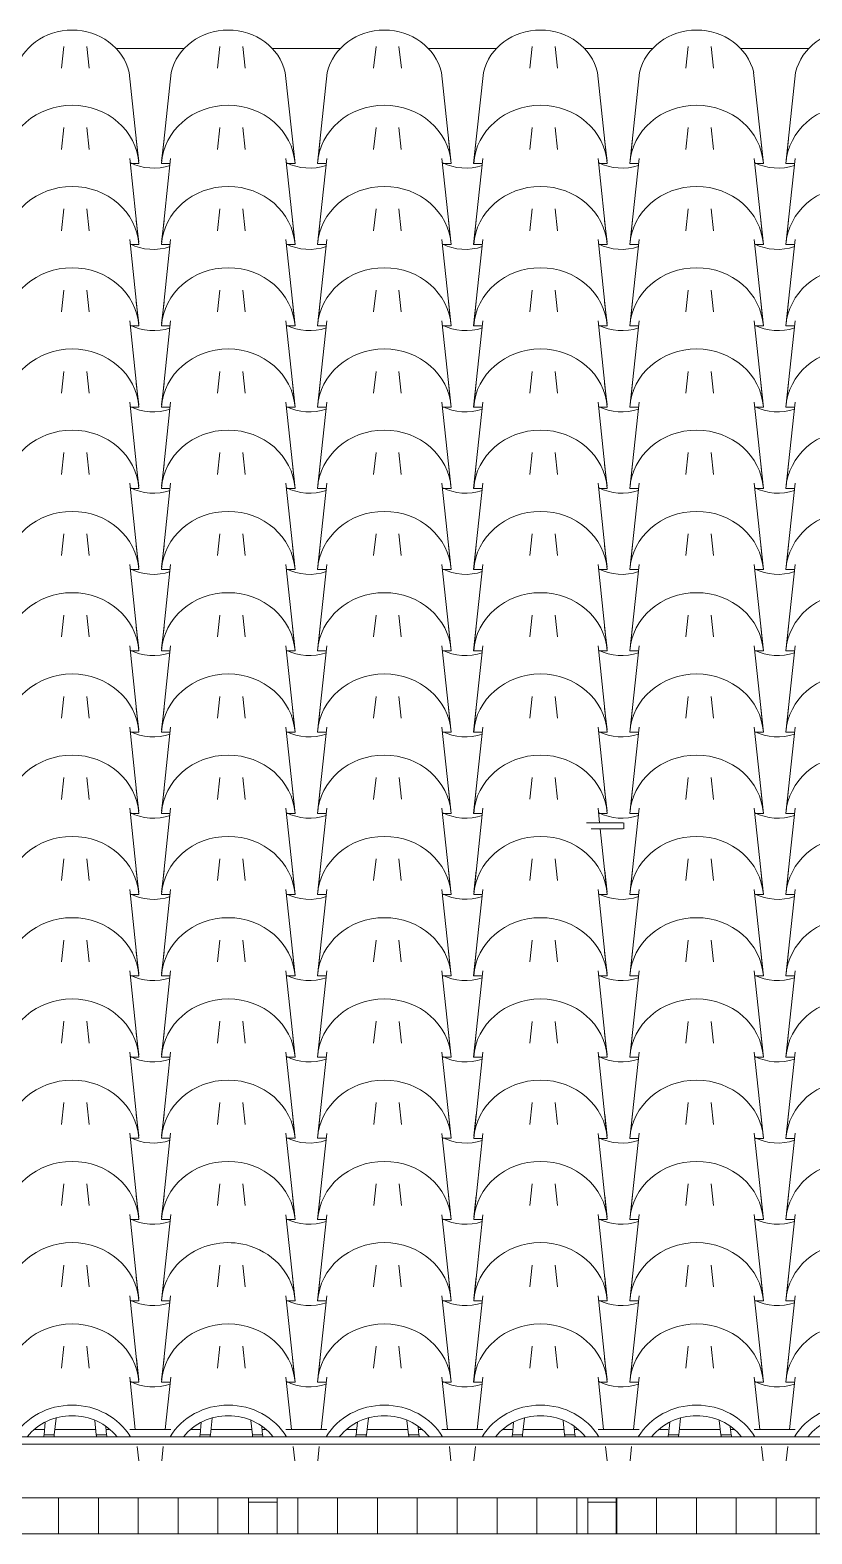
# Model space of a CAD drawing. Header units: millimetres. Extents: x -12976 to 58202, y -2238 to 7407.
# Drawn here: x 44118 to 45491, y 4103 to 6742 of the extents above; entities that cross this region are included whole.
import ezdxf

# ---------------------------------------------------------------- set-up
doc = ezdxf.new("R2010")
doc.units = ezdxf.units.MM
for name, color, linetype, lineweight in [('A-GLAZ-CURT', 52, 'Continuous', 9), ('A-GLAZ-CWMG', 51, 'Continuous', 9), ('A-ROOF', 132, 'Continuous', 9), ('A-ROOF-OTLN', 132, 'Continuous', 9), ('A-ROOF-PATT', 132, 'Continuous', 9), ('E-LITE-EQPM', 33, 'Continuous', 9)]:
    doc.layers.add(name, color=color, linetype=linetype, lineweight=lineweight)

# ---------------------------------------------------------------- blocks, each defined once
blk = doc.blocks.new('Blks_Ilum CB2_Pendente Nassa Basket - Único-3572160-FACHADA LATERAL ESQUERDA')
at = {"layer": 'E-LITE-EQPM'}
for p, q in [((10937.1, 5350.8), (10942.8, 5350.8)), ((10942.8, 5350.8), (11001.3, 5350.8)), ((11001.3, 5340.8), (10945.1, 5340.8)), ((11002.8, 5340.8), (11002.8, 5350.8))]:
    blk.add_line(p, q, dxfattribs=at)
blk = doc.blocks.new('Rectangular Mullion - Ripa-4229792-FACHADA LATERAL ESQUERDA')
at = {"layer": 'A-GLAZ-CWMG'}
for p, q in [((10075.3, 4286.3), (10003.7, 4286.3)), ((10349.4, 4286.3), (10277.8, 4286.3)), ((10623.5, 4286.3), (10551.9, 4286.3)), ((10897.6, 4286.3), (10826, 4286.3)), ((11171.7, 4286.3), (11100.1, 4286.3))]:
    blk.add_line(p, q, dxfattribs=at)
blk = doc.blocks.new('Rectangular Mullion - Caibro-4229766-FACHADA LATERAL ESQUERDA')
at = {"layer": 'A-GLAZ-CWMG'}
for p, q in [((3795, 4166.3), (3795, 4158.8)), ((3795, 4158.8), (3795, 4103.1)), ((3845, 4158.8), (3795, 4158.8)), ((3845, 4158.8), (3845, 4166.3)), ((3845, 4103.1), (3845, 4158.8)), ((3795, 4103.1), (3845, 4103.1))]:
    blk.add_line(p, q, dxfattribs=at)
blk = doc.blocks.new('COLONIAL BASE - COLONIAL BASE-4236683-FACHADA LATERAL ESQUERDA')
at = {"layer": 'A-GLAZ-CURT'}
for p, q in [((3755.4, 4432.3), (3759.5, 4394.2)), ((3985, 4394.2), (3989.2, 4432.3)), ((3892.9, 4286.2), (3902.7, 4378.4)), ((4104.9, 4378.4), (4114.7, 4286.2)), ((3972.5, 4276.7), (3975.7, 4306.2)), ((3769.4, 4302.1), (3772.1, 4276.7)), ((3772.1, 4276.7), (3790.1, 4276.7)), ((3790.1, 4276.7), (3788.8, 4291.2)), ((3954.5, 4276.7), (3956.6, 4299.1)), ((3954.5, 4276.7), (3972.5, 4276.7)), ((3889.6, 4256.2), (3886.9, 4231.1)), ((4120.7, 4231.1), (4118, 4256.2))]:
    blk.add_line(p, q, dxfattribs=at)
for centre, major_axis, start_param, end_param in [((4003.8, 4220), (117.5, 0), 0.514642, 2.626951), ((4003.8, 4220), (97.5, 0), 0.636036, 2.505557), ((3872.3, 4297.9), (102.8, 0), 3.36491, 3.401368), ((3872.3, 4297.9), (85.3, 0), 3.411763, 3.456659), ((3872.3, 4297.9), (85.3, 0), 5.968119, 6.013015), ((3872.3, 4297.9), (102.8, 0), 6.02341, 6.059868)]:
    blk.add_ellipse(centre, major_axis=major_axis, ratio=0.928477, start_param=start_param, end_param=end_param, dxfattribs=at)
blk = doc.blocks.new('COLONIAL BASE - COLONIAL BASE-V161-FACHADA LATERAL ESQUERDA')
at = {"layer": 'A-GLAZ-CURT'}
for p, q in [((10059.7, 4432.3), (10063.8, 4394.2)), ((10289.3, 4394.2), (10293.4, 4432.3)), ((10197.1, 4286.2), (10207, 4378.4)), ((10409.2, 4378.4), (10419, 4286.2)), ((10276.8, 4276.7), (10279.9, 4306.2)), ((10073.6, 4302.1), (10076.4, 4276.7)), ((10076.4, 4276.7), (10094.4, 4276.7)), ((10094.4, 4276.7), (10093, 4291.2)), ((10258.7, 4276.7), (10260.8, 4299.1)), ((10258.7, 4276.7), (10276.8, 4276.7)), ((10193.9, 4256.2), (10191.2, 4231.1)), ((10425, 4231.1), (10422.2, 4256.2))]:
    blk.add_line(p, q, dxfattribs=at)
for centre, major_axis, start_param, end_param in [((10308.1, 4220), (117.5, 0), 0.514642, 2.626951), ((10308.1, 4220), (97.5, 0), 0.636036, 2.502859), ((10176.6, 4297.9), (102.8, 0), 3.36491, 3.401368), ((10176.6, 4297.9), (85.3, 0), 3.411763, 3.456659), ((10176.6, 4297.9), (85.3, 0), 5.968119, 6.013015), ((10176.6, 4297.9), (102.8, 0), 6.02341, 6.059868)]:
    blk.add_ellipse(centre, major_axis=major_axis, ratio=0.928477, start_param=start_param, end_param=end_param, dxfattribs=at)
blk = doc.blocks.new('COLONIAL BASE - COLONIAL BASE-V162-FACHADA LATERAL ESQUERDA')
at = {"layer": 'A-GLAZ-CURT'}
for p, q in [((11156.1, 4432.3), (11160.2, 4394.2)), ((11385.7, 4394.2), (11389.8, 4432.3)), ((11293.5, 4286.2), (11303.4, 4378.4)), ((11505.5, 4378.4), (11515.4, 4286.2)), ((11373.2, 4276.7), (11376.3, 4306.2)), ((11170, 4302.1), (11172.7, 4276.7)), ((11172.7, 4276.7), (11190.8, 4276.7)), ((11190.8, 4276.7), (11189.4, 4291.2)), ((11355.1, 4276.7), (11357.2, 4299.1)), ((11355.1, 4276.7), (11373.2, 4276.7)), ((11290.3, 4256.2), (11287.6, 4231.1)), ((11521.3, 4231.1), (11518.6, 4256.2))]:
    blk.add_line(p, q, dxfattribs=at)
for centre, major_axis, start_param, end_param in [((11404.5, 4220), (117.5, 0), 0.514642, 2.626951), ((11404.5, 4220), (97.5, 0), 0.641787, 2.505557), ((11273, 4297.9), (102.8, 0), 3.36491, 3.401368), ((11273, 4297.9), (85.3, 0), 3.411763, 3.456659), ((11273, 4297.9), (85.3, 0), 5.968119, 6.013015), ((11273, 4297.9), (102.8, 0), 6.02341, 6.059868)]:
    blk.add_ellipse(centre, major_axis=major_axis, ratio=0.928477, start_param=start_param, end_param=end_param, dxfattribs=at)
blk = doc.blocks.new('COLONIAL BASE - COLONIAL BASE-V164-FACHADA LATERAL ESQUERDA')
at = {"layer": 'A-GLAZ-CURT'}
for p, q in [((9511.5, 4574.9), (9515.6, 4536.7)), ((9741.1, 4536.7), (9745.2, 4574.9)), ((9642.6, 4369.6), (9658.8, 4521)), ((9861, 4521), (9877.1, 4369.6)), ((9647.1, 4411.8), (9643, 4373.7)), ((9876.8, 4373.7), (9872.6, 4411.8)), ((9657.8, 4369.6), (9642.6, 4369.6)), ((9877.1, 4369.6), (9861.9, 4369.6))]:
    blk.add_line(p, q, dxfattribs=at)
for centre, major_axis, start_param, end_param in [((9759.9, 4362.6), (117.5, 0), 0.063873, 3.077719), ((9628.4, 4440.4), (85.3, 0), 4.21811, 5.064544)]:
    blk.add_ellipse(centre, major_axis=major_axis, ratio=0.928477, start_param=start_param, end_param=end_param, dxfattribs=at)
blk = doc.blocks.new('COLONIAL BASE - COLONIAL BASE-V155-FACHADA LATERAL ESQUERDA')
at = {"layer": 'A-GLAZ-CURT'}
for p, q in [((4303.6, 4574.9), (4307.7, 4536.7)), ((4533.2, 4536.7), (4537.4, 4574.9)), ((4434.7, 4369.6), (4450.9, 4521)), ((4653.1, 4521), (4669.3, 4369.6)), ((4439.3, 4411.8), (4435.1, 4373.7)), ((4668.9, 4373.7), (4664.7, 4411.8)), ((4450, 4369.6), (4434.7, 4369.6)), ((4669.3, 4369.6), (4654, 4369.6))]:
    blk.add_line(p, q, dxfattribs=at)
for centre, major_axis, start_param, end_param in [((4552, 4362.6), (117.5, 0), 0.063873, 3.077719), ((4420.5, 4440.4), (85.3, 0), 4.213259, 5.064544)]:
    blk.add_ellipse(centre, major_axis=major_axis, ratio=0.928477, start_param=start_param, end_param=end_param, dxfattribs=at)
blk = doc.blocks.new('COLONIAL BASE - COLONIAL BASE-V165-FACHADA LATERAL ESQUERDA')
at = {"layer": 'A-GLAZ-CURT'}
for p, q in [((10059.7, 4717.4), (10063.8, 4679.3)), ((10289.3, 4679.3), (10293.4, 4717.4)), ((10190.8, 4512.2), (10207, 4663.5)), ((10409.2, 4663.2), (10425.3, 4512.2)), ((10195.3, 4554.4), (10191.2, 4516.3)), ((10425, 4516.3), (10420.8, 4554.4)), ((10206, 4512.2), (10190.8, 4512.2)), ((10425.3, 4512.2), (10410.1, 4512.2))]:
    blk.add_line(p, q, dxfattribs=at)
for centre, major_axis, start_param, end_param in [((10308.1, 4505.2), (117.5, 0), 1.237217, 3.077719), ((10308.1, 4505.2), (117.5, 0), 0.063873, 1.237213), ((10176.6, 4583), (85.3, 0), 4.213259, 5.064544)]:
    blk.add_ellipse(centre, major_axis=major_axis, ratio=0.928477, start_param=start_param, end_param=end_param, dxfattribs=at)
blk = doc.blocks.new('COLONIAL BASE - COLONIAL BASE-V166-FACHADA LATERAL ESQUERDA')
at = {"layer": 'A-GLAZ-CURT'}
for p, q in [((10333.8, 4717.4), (10337.9, 4679.3)), ((10563.4, 4679.3), (10567.5, 4717.4)), ((10464.9, 4512.2), (10481, 4663.2)), ((10683.3, 4663.2), (10699.4, 4512.2)), ((10469.4, 4554.4), (10465.3, 4516.3)), ((10699, 4516.3), (10694.9, 4554.4)), ((10480.1, 4512.2), (10464.9, 4512.2)), ((10699.4, 4512.2), (10684.2, 4512.2))]:
    blk.add_line(p, q, dxfattribs=at)
for centre, major_axis, start_param, end_param in [((10582.2, 4505.2), (117.5, 0), 0.063873, 3.077719), ((10450.7, 4583), (85.3, 0), 4.213259, 5.064544)]:
    blk.add_ellipse(centre, major_axis=major_axis, ratio=0.928477, start_param=start_param, end_param=end_param, dxfattribs=at)
blk = doc.blocks.new('COLONIAL BASE - COLONIAL BASE-V167-FACHADA LATERAL ESQUERDA')
at = {"layer": 'A-GLAZ-CURT'}
for p, q in [((10607.9, 4717.4), (10612, 4679.3)), ((10837.5, 4679.3), (10841.6, 4717.4)), ((10739, 4512.2), (10755.1, 4663.2)), ((10957.4, 4663.5), (10973.5, 4512.2)), ((10743.5, 4554.4), (10739.4, 4516.3)), ((10973.1, 4516.3), (10969, 4554.4)), ((10754.2, 4512.2), (10739, 4512.2)), ((10973.5, 4512.2), (10958.3, 4512.2))]:
    blk.add_line(p, q, dxfattribs=at)
for centre, major_axis, start_param, end_param in [((10856.3, 4505.2), (117.5, 0), 0.063873, 3.077719), ((10724.8, 4583), (85.3, 0), 4.213259, 5.064544)]:
    blk.add_ellipse(centre, major_axis=major_axis, ratio=0.928477, start_param=start_param, end_param=end_param, dxfattribs=at)
blk = doc.blocks.new('COLONIAL BASE - COLONIAL BASE-V168-FACHADA LATERAL ESQUERDA')
at = {"layer": 'A-GLAZ-CURT'}
for p, q in [((10333.8, 4860), (10337.9, 4821.9)), ((10563.4, 4821.9), (10567.5, 4860)), ((10464.9, 4654.7), (10481.1, 4806.1)), ((10683.3, 4806.1), (10699.4, 4654.7)), ((10469.4, 4697), (10465.3, 4658.9)), ((10699, 4658.9), (10694.9, 4697)), ((10480.1, 4654.7), (10465, 4654.7)), ((10699.4, 4654.7), (10684.2, 4654.7))]:
    blk.add_line(p, q, dxfattribs=at)
for centre, major_axis, start_param, end_param in [((10582.2, 4647.8), (117.5, 0), 0.063873, 3.077719), ((10450.7, 4725.6), (85.3, 0), 4.213259, 5.064544)]:
    blk.add_ellipse(centre, major_axis=major_axis, ratio=0.928477, start_param=start_param, end_param=end_param, dxfattribs=at)
blk = doc.blocks.new('COLONIAL BASE - COLONIAL BASE-V169-FACHADA LATERAL ESQUERDA')
at = {"layer": 'A-GLAZ-CURT'}
for p, q in [((10607.9, 4860), (10612, 4821.9)), ((10837.5, 4821.9), (10841.6, 4860)), ((10739, 4654.7), (10755.2, 4806.1)), ((10957.4, 4806.1), (10973.5, 4654.7)), ((10743.5, 4697), (10739.4, 4658.9)), ((10973.1, 4658.9), (10969, 4697)), ((10754.2, 4654.7), (10739, 4654.7)), ((10973.5, 4654.7), (10958.3, 4654.7))]:
    blk.add_line(p, q, dxfattribs=at)
for centre, major_axis, start_param, end_param in [((10856.3, 4647.8), (117.5, 0), 0.063873, 3.077719), ((10724.8, 4725.6), (85.3, 0), 4.213259, 5.060976)]:
    blk.add_ellipse(centre, major_axis=major_axis, ratio=0.928477, start_param=start_param, end_param=end_param, dxfattribs=at)
blk = doc.blocks.new('COLONIAL BASE - COLONIAL BASE-V170-FACHADA LATERAL ESQUERDA')
at = {"layer": 'A-GLAZ-CURT'}
for p, q in [((10607.9, 5002.6), (10612, 4964.5)), ((10837.5, 4964.5), (10841.6, 5002.6)), ((10739, 4797.3), (10755.2, 4948.7)), ((10957.4, 4948.7), (10973.5, 4797.3)), ((10743.5, 4839.6), (10739.4, 4801.5)), ((10973.1, 4801.5), (10969, 4839.6)), ((10754.2, 4797.3), (10739, 4797.3)), ((10973.5, 4797.3), (10958.7, 4797.3))]:
    blk.add_line(p, q, dxfattribs=at)
for centre, major_axis, start_param, end_param in [((10856.3, 4790.4), (117.5, 0), 0.063873, 3.077719), ((10724.8, 4868.2), (85.3, 0), 4.213259, 5.060976)]:
    blk.add_ellipse(centre, major_axis=major_axis, ratio=0.928477, start_param=start_param, end_param=end_param, dxfattribs=at)
blk = doc.blocks.new('COLONIAL BASE - COLONIAL BASE-V171-FACHADA LATERAL ESQUERDA')
at = {"layer": 'A-GLAZ-CURT'}
for p, q in [((10882, 5002.6), (10886.1, 4964.5)), ((11111.6, 4964.5), (11115.7, 5002.6)), ((11013.1, 4797.3), (11029.3, 4948.7)), ((11231.5, 4948.7), (11247.6, 4797.3)), ((11017.6, 4839.6), (11013.5, 4801.5)), ((11247.2, 4801.5), (11243.1, 4839.6)), ((11028.3, 4797.3), (11013.1, 4797.3)), ((11247.6, 4797.3), (11232.4, 4797.3))]:
    blk.add_line(p, q, dxfattribs=at)
for centre, major_axis, start_param, end_param in [((11130.4, 4790.4), (117.5, 0), 0.063873, 3.077719), ((10998.9, 4868.2), (85.3, 0), 4.22039, 5.057753)]:
    blk.add_ellipse(centre, major_axis=major_axis, ratio=0.928477, start_param=start_param, end_param=end_param, dxfattribs=at)
blk = doc.blocks.new('COLONIAL BASE - COLONIAL BASE-V172-FACHADA LATERAL ESQUERDA')
at = {"layer": 'A-GLAZ-CURT'}
for p, q in [((11156.1, 5002.6), (11160.2, 4964.5)), ((11385.7, 4964.5), (11389.8, 5002.6)), ((11287.2, 4797.3), (11303.4, 4948.7)), ((11505.6, 4948.5), (11521.7, 4797.3)), ((11291.7, 4839.6), (11287.6, 4801.5)), ((11521.3, 4801.5), (11517.2, 4839.6)), ((11302.4, 4797.3), (11287.2, 4797.3)), ((11521.7, 4797.3), (11506.5, 4797.3))]:
    blk.add_line(p, q, dxfattribs=at)
for centre, major_axis, start_param, end_param in [((11404.5, 4790.4), (117.5, 0), 0.063873, 3.077719), ((11273, 4868.2), (85.3, 0), 4.213259, 5.064544)]:
    blk.add_ellipse(centre, major_axis=major_axis, ratio=0.928477, start_param=start_param, end_param=end_param, dxfattribs=at)
blk = doc.blocks.new('COLONIAL BASE - COLONIAL BASE-V174-FACHADA LATERAL ESQUERDA')
at = {"layer": 'A-GLAZ-CURT'}
for p, q in [((11156.1, 5145.2), (11160.2, 5107.1)), ((11385.7, 5107.1), (11389.8, 5145.2)), ((11287.2, 4939.9), (11303.4, 5091.3)), ((11505.5, 5091.3), (11521.7, 4939.9)), ((11291.7, 4982.2), (11287.6, 4944.1)), ((11521.3, 4944.1), (11517.2, 4982.2)), ((11302.4, 4939.9), (11287.2, 4939.9)), ((11510.4, 4939.9), (11506.5, 4939.9)), ((11521.7, 4939.9), (11510.4, 4939.9))]:
    blk.add_line(p, q, dxfattribs=at)
for centre, major_axis, start_param, end_param in [((11404.5, 4933), (117.5, 0), 0.063873, 3.077719), ((11273, 5010.8), (85.3, 0), 4.213259, 5.060661)]:
    blk.add_ellipse(centre, major_axis=major_axis, ratio=0.928477, start_param=start_param, end_param=end_param, dxfattribs=at)
blk = doc.blocks.new('COLONIAL BASE - COLONIAL BASE-V178-FACHADA LATERAL ESQUERDA')
at = {"layer": 'A-GLAZ-CURT'}
for p, q in [((10607.9, 5430.4), (10612, 5392.3)), ((10837.5, 5392.3), (10841.6, 5430.4)), ((10739, 5225.1), (10755.2, 5376.5)), ((10957.4, 5376.5), (10960.1, 5350.8)), ((10961.2, 5340.8), (10973.5, 5225.1)), ((10743.5, 5267.4), (10739.4, 5229.3)), ((10973.1, 5229.3), (10969, 5267.4)), ((10754.2, 5225.1), (10739, 5225.1)), ((10973.5, 5225.1), (10958.3, 5225.1))]:
    blk.add_line(p, q, dxfattribs=at)
for centre, major_axis, start_param, end_param in [((10856.3, 5218.1), (117.5, 0), 0.063873, 3.077719), ((10724.8, 5296), (85.3, 0), 4.213259, 5.064544)]:
    blk.add_ellipse(centre, major_axis=major_axis, ratio=0.928477, start_param=start_param, end_param=end_param, dxfattribs=at)
blk = doc.blocks.new('COLONIAL BASE - COLONIAL BASE-V157-FACHADA LATERAL ESQUERDA')
at = {"layer": 'A-GLAZ-CURT'}
for p, q in [((3481.3, 6713.7), (3485.5, 6675.6)), ((3710.9, 6675.6), (3715.1, 6713.7)), ((3612.4, 6508.4), (3629.5, 6668.1)), ((3829.9, 6668.1), (3847, 6508.4)), ((3617, 6550.7), (3612.8, 6512.5)), ((3846.6, 6512.5), (3842.4, 6550.7)), ((3627.7, 6508.4), (3612.4, 6508.4)), ((3847, 6508.4), (3831.7, 6508.4))]:
    blk.add_line(p, q, dxfattribs=at)
for centre, major_axis, start_param, end_param in [((3729.7, 6647), (102.8, 0), 0.223318, 2.918275), ((3729.7, 6501.4), (117.5, 0), 0.063873, 3.077719), ((3598.2, 6579.3), (85.3, 0), 4.213259, 5.064544)]:
    blk.add_ellipse(centre, major_axis=major_axis, ratio=0.928477, start_param=start_param, end_param=end_param, dxfattribs=at)

msp = doc.modelspace()

# ---------------------------------------------------------------- hatches: boundary and pattern name
at = {"layer": 'A-ROOF-PATT'}
h = msp.add_hatch(dxfattribs=at)
h.set_pattern_fill('FP_22', color=256, style=0, pattern_type=2)
h.set_pattern_definition([(90, (34157.68, 6240.08), (-70, 4e-15), [])])
h.paths.add_polyline_path([(37407.3, 4103.1), (37952.7, 4103.1), (37952.7, 4166.3), (37407.3, 4166.3), (37407.3, 4129.7)])
h.paths.add_polyline_path([(48224.4, 4103.1), (48669.1, 4103.1), (48669.1, 4166.3), (48123.8, 4166.3), (48123.8, 4103.1), (48219, 4103.1)])
h.paths.add_polyline_path([(38002.7, 4103.1), (38548, 4103.1), (38548, 4166.3), (38002.7, 4166.3), (38002.7, 4129.7)])
h.paths.add_polyline_path([(38598, 4103.1), (39143.4, 4103.1), (39143.4, 4166.3), (38598, 4166.3), (38598, 4129.7)])
h.paths.add_polyline_path([(39193.4, 4103.1), (39738.8, 4103.1), (39738.8, 4166.3), (39193.4, 4166.3), (39193.4, 4129.7)])
h.paths.add_polyline_path([(39788.8, 4103.1), (40334.1, 4103.1), (40334.1, 4166.3), (39788.8, 4166.3), (39788.8, 4129.7)])
h.paths.add_polyline_path([(40384.1, 4103.1), (40929.5, 4103.1), (40929.5, 4166.3), (40384.1, 4166.3), (40384.1, 4129.7)])
h.paths.add_polyline_path([(40979.5, 4103.1), (41223.8, 4103.4), (41445.7, 4137.6), (41455.8, 4135.5), (41452.5, 4138.4), (41429.8, 4148.1), (41384.4, 4137.7), (41367.8, 4143.6), (41372, 4149.7), (41391.4, 4164.2), (41400.8, 4166.3), (40979.5, 4166.3), (40979.5, 4129.7)])
h.paths.add_polyline_path([(48073.8, 4103.1), (48073.8, 4166.3), (47528.4, 4166.3), (47528.4, 4103.1), (48057.2, 4103.1)])
h.paths.add_polyline_path([(41469.9, 4103.1), (41483.5, 4103.1), (41479.3, 4109.8), (41470.9, 4103.8)])
h.paths.add_polyline_path([(47478.4, 4103.1), (47478.4, 4166.3), (46933, 4166.3), (46933, 4103.1), (47452.8, 4103.1)])
h.paths.add_polyline_path([(54027.3, 4103.1), (54027.3, 4166.3), (53482, 4166.3), (53482, 4103.1), (53884.8, 4103.1)])
h.paths.add_polyline_path([(53418.4, 4103.1), (53432, 4103.4), (53432, 4166.3), (53239.6, 4166.3), (53249, 4164.2), (53269.2, 4149.1), (53271.5, 4145.3), (53252.7, 4138.6), (53210.5, 4148.5), (53186.8, 4137.6), (53184.5, 4135.5), (53194.6, 4137.6), (53326.3, 4117.5), (53416.4, 4103.4)])
h.paths.add_polyline_path([(46883, 4103.1), (46883, 4166.3), (46337.7, 4166.3), (46337.7, 4103.1), (46848.5, 4103.1)])
h.paths.add_polyline_path([(46287.7, 4103.1), (46287.3, 4166.3), (45742.3, 4166.3), (45742.3, 4103.1), (46287.3, 4103.1)])
h.paths.add_polyline_path([(45692.3, 4103.1), (45692.3, 4166.3), (45147, 4166.3), (45147, 4103.1), (45682.9, 4103.1)])
h.paths.add_polyline_path([(53164.1, 4103.1), (53177.1, 4103.1), (53163.1, 4113.1), (53157.9, 4104.7), (53153.3, 4103.1)])
h.paths.add_polyline_path([(53127.2, 4103.1), (53107.8, 4113.5), (53073, 4131.5), (53030.3, 4157.5), (53017.1, 4166.3), (52886.6, 4166.3), (52886.6, 4103.1), (53107.8, 4103.1)])
h.paths.add_polyline_path([(45097, 4103.1), (45097, 4166.3), (44551.6, 4166.3), (44551.6, 4103.1), (45078.6, 4103.1)])
h.paths.add_polyline_path([(52836.6, 4103.1), (52836.6, 4166.3), (52291.3, 4166.3), (52291.3, 4103.1), (52805.6, 4103.1)])
h.paths.add_polyline_path([(41519.9, 4103.1), (41524.8, 4103.1), (41524.8, 4105.7)])
h.paths.add_polyline_path([(41574.8, 4103.1), (42120.2, 4103.1), (42120.2, 4166.3), (41629.5, 4165.9), (41608.5, 4151.8), (41574.8, 4131.9), (41574.8, 4127.9)])
h.paths.add_polyline_path([(44501.6, 4103.1), (44501.6, 4166.3), (43956.3, 4166.3), (43956.3, 4103.1), (44474.2, 4103.1)])
h.paths.add_polyline_path([(43906.3, 4103.1), (43906.3, 4166.3), (43360.9, 4166.3), (43360.9, 4103.1), (43869.9, 4103.1)])
h.paths.add_polyline_path([(43310.9, 4103.1), (43310.9, 4166.3), (42765.5, 4166.3), (42765.5, 4103.1), (43308.7, 4103.1)])
h.paths.add_polyline_path([(52241.3, 4103.1), (52241.3, 4166.3), (51695.9, 4166.3), (51695.9, 4103.1), (52201.3, 4103.1)])
h.paths.add_polyline_path([(51645.9, 4103.1), (51645.9, 4166.3), (51100.5, 4166.3), (51100.5, 4103.1), (51640.1, 4103.1)])
h.paths.add_polyline_path([(42170.2, 4103.1), (42715.5, 4103.1), (42715.5, 4166.3), (42170.2, 4166.3), (42170.2, 4129.7)])
h.paths.add_polyline_path([(51050.5, 4103.1), (51050.5, 4166.3), (50505.2, 4166.3), (50505.2, 4103.1), (51035.7, 4103.1)])
h.paths.add_polyline_path([(50455.2, 4103.1), (50455.2, 4166.3), (49909.8, 4166.3), (49909.8, 4103.1), (50431.4, 4103.1)])
h.paths.add_polyline_path([(49859.8, 4103.1), (49859.8, 4166.3), (49314.5, 4166.3), (49314.5, 4103.1), (49827, 4103.1)])
h.paths.add_polyline_path([(49264.5, 4103.1), (49264.5, 4166.3), (48719.1, 4166.3), (48719.1, 4103.1), (49222.7, 4103.1)])
h.paths.add_polyline_path([(48344.5, 4286.2), (48344.5, 4286.3), (48328.5, 4286.2)])
h.paths.add_polyline_path([(53826.5, 4286.2), (53826.4, 4286.3), (53810.4, 4286.2)])
h.paths.add_polyline_path([(42862.5, 4286.2), (42862.5, 4286.3), (42846.5, 4286.2)])
h.paths.add_polyline_path([(46974, 4286.2), (46974, 4286.3), (46958, 4286.2)])
h.paths.add_polyline_path([(53552.4, 4286.2), (53552.3, 4286.3), (53539.5, 4286.2)])
h.paths.add_polyline_path([(46699.9, 4286.2), (46699.9, 4286.3), (46683.9, 4286.2)])
h.paths.add_polyline_path([(42588.4, 4286.2), (42588.4, 4286.3), (42574.9, 4286.2)])
h.paths.add_polyline_path([(46425.8, 4286.2), (46425.8, 4286.3), (46416.8, 4286.2)])
h.paths.add_polyline_path([(42040.2, 4286.2), (42040.2, 4286.3), (42024.2, 4286.2)])
h.paths.add_polyline_path([(41766.1, 4286.2), (41766.1, 4286.3), (41754.7, 4286.2)])
h.paths.add_polyline_path([(46151.7, 4286.2), (46151.7, 4286.3), (46135.7, 4286.2)])
h.paths.add_polyline_path([(45877.6, 4286.2), (45877.6, 4286.3), (45861.6, 4286.2)])
h.paths.add_polyline_path([(48070.4, 4286.2), (48070.4, 4286.3), (48068, 4286.2)])
h.paths.add_polyline_path([(53004.2, 4286.2), (53004.2, 4286.3), (52988.1, 4286.2)])
h.paths.add_polyline_path([(43906.3, 4286.2), (43906.3, 4286.3), (43903.3, 4286.2)])
h.paths.add_polyline_path([(52730.1, 4286.2), (52730.1, 4286.3), (52719.3, 4286.2)])
h.paths.add_polyline_path([(52456, 4286.2), (52456, 4286.3), (52439.9, 4286.2)])
h.paths.add_polyline_path([(40929.5, 4286.2), (40929.5, 4286.3), (40888.2, 4286.2)])
h.paths.add_polyline_path([(45603.5, 4286.2), (45603.5, 4286.3), (45596.6, 4286.2)])
h.paths.add_polyline_path([(52181.9, 4286.2), (52181.9, 4286.3), (52165.8, 4286.2)])
h.paths.add_polyline_path([(41492, 4286.2), (41492, 4286.3), (41476, 4286.2)])
h.paths.add_polyline_path([(45055.3, 4286.2), (45055.3, 4286.3), (45039.3, 4286.2)])
h.paths.add_polyline_path([(51907.8, 4286.2), (51907.8, 4286.3), (51899.1, 4286.2)])

# ---------------------------------------------------------------- linework, layer by layer
at = {"layer": 'A-ROOF'}
for p, q in [((43956.3, 4103.1), (44501.6, 4103.1)), ((44551.6, 4103.1), (45097, 4103.1)), ((45147, 4103.1), (45692.3, 4103.1))]:
    msp.add_line(p, q, dxfattribs=at)
at = {"layer": 'A-ROOF-OTLN'}
for p, q in [((44268.4, 6710.2), (44389, 6710.2)), ((44542.5, 6710.2), (44663.1, 6710.2)), ((44816.6, 6710.2), (44937.2, 6710.2)), ((45090.7, 6710.2), (45211.3, 6710.2)), ((45364.8, 6710.2), (45485.4, 6710.2)), ((44141.9, 4286.2), (44125.2, 4286.2)), ((44233, 4286.2), (44161.4, 4286.2)), ((44258.1, 4286.2), (44252.5, 4286.2)), ((44364.7, 4286.2), (44292.7, 4286.2)), ((44416, 4286.2), (44399.3, 4286.2)), ((44507.1, 4286.2), (44435.5, 4286.2)), ((44532.2, 4286.2), (44526.6, 4286.2)), ((44638.8, 4286.2), (44566.8, 4286.2)), ((44690.1, 4286.2), (44673.4, 4286.2)), ((44781.2, 4286.2), (44709.6, 4286.2)), ((44806.3, 4286.2), (44800.7, 4286.2)), ((44912.9, 4286.2), (44840.9, 4286.2)), ((44964.2, 4286.2), (44947.4, 4286.2)), ((45055.3, 4286.2), (44983.6, 4286.2)), ((45080.4, 4286.2), (45074.8, 4286.2)), ((45187, 4286.2), (45115, 4286.2)), ((45238.3, 4286.2), (45221.5, 4286.2)), ((45329.4, 4286.2), (45257.7, 4286.2)), ((45354.5, 4286.2), (45348.9, 4286.2)), ((45461.1, 4286.2), (45389.1, 4286.2)), ((54077.3, 4273.5), (37357.3, 4273.5)), ((54077.3, 4260.8), (37357.3, 4260.8)), ((54077.3, 4166.3), (37357.3, 4166.3))]:
    msp.add_line(p, q, dxfattribs=at)

# ---------------------------------------------------------------- block references
at = {"layer": 'A-GLAZ-CURT'}
for name, p in [('COLONIAL BASE - COLONIAL BASE-V157-FACHADA LATERAL ESQUERDA', (40461.9, 0)), ('COLONIAL BASE - COLONIAL BASE-V157-FACHADA LATERAL ESQUERDA', (40736, 0)), ('COLONIAL BASE - COLONIAL BASE-V157-FACHADA LATERAL ESQUERDA', (41010.1, 0)), ('COLONIAL BASE - COLONIAL BASE-V157-FACHADA LATERAL ESQUERDA', (41284.2, 0)), ('COLONIAL BASE - COLONIAL BASE-V157-FACHADA LATERAL ESQUERDA', (41558.3, 0)), ('COLONIAL BASE - COLONIAL BASE-V157-FACHADA LATERAL ESQUERDA', (41832.4, 0)), ('COLONIAL BASE - COLONIAL BASE-V155-FACHADA LATERAL ESQUERDA', (39639.6, 1996.2)), ('COLONIAL BASE - COLONIAL BASE-V155-FACHADA LATERAL ESQUERDA', (39913.7, 1996.2)), ('COLONIAL BASE - COLONIAL BASE-V155-FACHADA LATERAL ESQUERDA', (40187.8, 1996.2)), ('COLONIAL BASE - COLONIAL BASE-V155-FACHADA LATERAL ESQUERDA', (40461.9, 1996.2)), ('COLONIAL BASE - COLONIAL BASE-V155-FACHADA LATERAL ESQUERDA', (40736, 1996.2)), ('COLONIAL BASE - COLONIAL BASE-V155-FACHADA LATERAL ESQUERDA', (41010.1, 1996.2)), ('COLONIAL BASE - COLONIAL BASE-V155-FACHADA LATERAL ESQUERDA', (39639.6, 1853.6)), ('COLONIAL BASE - COLONIAL BASE-V155-FACHADA LATERAL ESQUERDA', (39913.7, 1853.6)), ('COLONIAL BASE - COLONIAL BASE-V155-FACHADA LATERAL ESQUERDA', (40187.8, 1853.6)), ('COLONIAL BASE - COLONIAL BASE-V155-FACHADA LATERAL ESQUERDA', (40461.9, 1853.6)), ('COLONIAL BASE - COLONIAL BASE-V155-FACHADA LATERAL ESQUERDA', (40736, 1853.6)), ('COLONIAL BASE - COLONIAL BASE-V155-FACHADA LATERAL ESQUERDA', (41010.1, 1853.6)), ('COLONIAL BASE - COLONIAL BASE-V155-FACHADA LATERAL ESQUERDA', (39639.6, 1711.1)), ('COLONIAL BASE - COLONIAL BASE-V155-FACHADA LATERAL ESQUERDA', (39913.7, 1711.1)), ('COLONIAL BASE - COLONIAL BASE-V155-FACHADA LATERAL ESQUERDA', (40187.8, 1711.1)), ('COLONIAL BASE - COLONIAL BASE-V155-FACHADA LATERAL ESQUERDA', (40461.9, 1711.1)), ('COLONIAL BASE - COLONIAL BASE-V155-FACHADA LATERAL ESQUERDA', (40736, 1711.1)), ('COLONIAL BASE - COLONIAL BASE-V155-FACHADA LATERAL ESQUERDA', (41010.1, 1711.1)), ('COLONIAL BASE - COLONIAL BASE-V155-FACHADA LATERAL ESQUERDA', (39639.6, 1568.5)), ('COLONIAL BASE - COLONIAL BASE-V155-FACHADA LATERAL ESQUERDA', (39913.7, 1568.5)), ('COLONIAL BASE - COLONIAL BASE-V155-FACHADA LATERAL ESQUERDA', (40187.8, 1568.5)), ('COLONIAL BASE - COLONIAL BASE-V155-FACHADA LATERAL ESQUERDA', (40461.9, 1568.5)), ('COLONIAL BASE - COLONIAL BASE-V155-FACHADA LATERAL ESQUERDA', (40736, 1568.5)), ('COLONIAL BASE - COLONIAL BASE-V155-FACHADA LATERAL ESQUERDA', (41010.1, 1568.5)), ('COLONIAL BASE - COLONIAL BASE-V155-FACHADA LATERAL ESQUERDA', (39639.6, 1425.9)), ('COLONIAL BASE - COLONIAL BASE-V155-FACHADA LATERAL ESQUERDA', (39913.7, 1425.9)), ('COLONIAL BASE - COLONIAL BASE-V155-FACHADA LATERAL ESQUERDA', (40187.8, 1425.9)), ('COLONIAL BASE - COLONIAL BASE-V155-FACHADA LATERAL ESQUERDA', (40461.9, 1425.9)), ('COLONIAL BASE - COLONIAL BASE-V155-FACHADA LATERAL ESQUERDA', (40736, 1425.9)), ('COLONIAL BASE - COLONIAL BASE-V155-FACHADA LATERAL ESQUERDA', (41010.1, 1425.9)), ('COLONIAL BASE - COLONIAL BASE-V155-FACHADA LATERAL ESQUERDA', (39639.6, 1283.3)), ('COLONIAL BASE - COLONIAL BASE-V155-FACHADA LATERAL ESQUERDA', (39913.7, 1283.3)), ('COLONIAL BASE - COLONIAL BASE-V155-FACHADA LATERAL ESQUERDA', (40187.8, 1283.3)), ('COLONIAL BASE - COLONIAL BASE-V155-FACHADA LATERAL ESQUERDA', (40461.9, 1283.3)), ('COLONIAL BASE - COLONIAL BASE-V155-FACHADA LATERAL ESQUERDA', (40736, 1283.3)), ('COLONIAL BASE - COLONIAL BASE-V155-FACHADA LATERAL ESQUERDA', (41010.1, 1283.3)), ('COLONIAL BASE - COLONIAL BASE-V155-FACHADA LATERAL ESQUERDA', (39639.6, 1140.7)), ('COLONIAL BASE - COLONIAL BASE-V155-FACHADA LATERAL ESQUERDA', (39913.7, 1140.7)), ('COLONIAL BASE - COLONIAL BASE-V155-FACHADA LATERAL ESQUERDA', (40187.8, 1140.7)), ('COLONIAL BASE - COLONIAL BASE-V155-FACHADA LATERAL ESQUERDA', (40461.9, 1140.7)), ('COLONIAL BASE - COLONIAL BASE-V155-FACHADA LATERAL ESQUERDA', (40736, 1140.7)), ('COLONIAL BASE - COLONIAL BASE-V155-FACHADA LATERAL ESQUERDA', (41010.1, 1140.7)), ('COLONIAL BASE - COLONIAL BASE-V155-FACHADA LATERAL ESQUERDA', (39639.6, 998.1)), ('COLONIAL BASE - COLONIAL BASE-V155-FACHADA LATERAL ESQUERDA', (39913.7, 998.1)), ('COLONIAL BASE - COLONIAL BASE-V155-FACHADA LATERAL ESQUERDA', (40187.8, 998.1)), ('COLONIAL BASE - COLONIAL BASE-V155-FACHADA LATERAL ESQUERDA', (40461.9, 998.1)), ('COLONIAL BASE - COLONIAL BASE-V155-FACHADA LATERAL ESQUERDA', (40736, 998.1)), ('COLONIAL BASE - COLONIAL BASE-V155-FACHADA LATERAL ESQUERDA', (41010.1, 998.1)), ('COLONIAL BASE - COLONIAL BASE-V155-FACHADA LATERAL ESQUERDA', (39639.6, 855.5)), ('COLONIAL BASE - COLONIAL BASE-V155-FACHADA LATERAL ESQUERDA', (39913.7, 855.5)), ('COLONIAL BASE - COLONIAL BASE-V155-FACHADA LATERAL ESQUERDA', (40187.8, 855.5)), ('COLONIAL BASE - COLONIAL BASE-V178-FACHADA LATERAL ESQUERDA', (34157.7, 0)), ('COLONIAL BASE - COLONIAL BASE-V155-FACHADA LATERAL ESQUERDA', (40736, 855.5)), ('COLONIAL BASE - COLONIAL BASE-V155-FACHADA LATERAL ESQUERDA', (41010.1, 855.5)), ('COLONIAL BASE - COLONIAL BASE-V155-FACHADA LATERAL ESQUERDA', (39639.6, 712.9)), ('COLONIAL BASE - COLONIAL BASE-V155-FACHADA LATERAL ESQUERDA', (39913.7, 712.9)), ('COLONIAL BASE - COLONIAL BASE-V155-FACHADA LATERAL ESQUERDA', (40187.8, 712.9)), ('COLONIAL BASE - COLONIAL BASE-V155-FACHADA LATERAL ESQUERDA', (40461.9, 712.9)), ('COLONIAL BASE - COLONIAL BASE-V155-FACHADA LATERAL ESQUERDA', (40736, 712.9)), ('COLONIAL BASE - COLONIAL BASE-V155-FACHADA LATERAL ESQUERDA', (41010.1, 712.9)), ('COLONIAL BASE - COLONIAL BASE-V155-FACHADA LATERAL ESQUERDA', (39639.6, 570.4)), ('COLONIAL BASE - COLONIAL BASE-V155-FACHADA LATERAL ESQUERDA', (39913.7, 570.4)), ('COLONIAL BASE - COLONIAL BASE-V155-FACHADA LATERAL ESQUERDA', (40187.8, 570.4)), ('COLONIAL BASE - COLONIAL BASE-V155-FACHADA LATERAL ESQUERDA', (40461.9, 570.4)), ('COLONIAL BASE - COLONIAL BASE-V155-FACHADA LATERAL ESQUERDA', (40736, 570.4)), ('COLONIAL BASE - COLONIAL BASE-V174-FACHADA LATERAL ESQUERDA', (34157.7, 0)), ('COLONIAL BASE - COLONIAL BASE-V155-FACHADA LATERAL ESQUERDA', (39639.6, 427.8)), ('COLONIAL BASE - COLONIAL BASE-V155-FACHADA LATERAL ESQUERDA', (39913.7, 427.8)), ('COLONIAL BASE - COLONIAL BASE-V155-FACHADA LATERAL ESQUERDA', (40187.8, 427.8)), ('COLONIAL BASE - COLONIAL BASE-V170-FACHADA LATERAL ESQUERDA', (34157.7, 0)), ('COLONIAL BASE - COLONIAL BASE-V171-FACHADA LATERAL ESQUERDA', (34157.7, 0)), ('COLONIAL BASE - COLONIAL BASE-V172-FACHADA LATERAL ESQUERDA', (34157.7, 0)), ('COLONIAL BASE - COLONIAL BASE-V155-FACHADA LATERAL ESQUERDA', (39639.6, 285.2)), ('COLONIAL BASE - COLONIAL BASE-V155-FACHADA LATERAL ESQUERDA', (39913.7, 285.2)), ('COLONIAL BASE - COLONIAL BASE-V168-FACHADA LATERAL ESQUERDA', (34157.7, 0)), ('COLONIAL BASE - COLONIAL BASE-V169-FACHADA LATERAL ESQUERDA', (34157.7, 0)), ('COLONIAL BASE - COLONIAL BASE-V155-FACHADA LATERAL ESQUERDA', (40736, 285.2)), ('COLONIAL BASE - COLONIAL BASE-V155-FACHADA LATERAL ESQUERDA', (41010.1, 285.2)), ('COLONIAL BASE - COLONIAL BASE-V155-FACHADA LATERAL ESQUERDA', (39639.6, 142.6)), ('COLONIAL BASE - COLONIAL BASE-V165-FACHADA LATERAL ESQUERDA', (34157.7, 0)), ('COLONIAL BASE - COLONIAL BASE-V166-FACHADA LATERAL ESQUERDA', (34157.7, 0)), ('COLONIAL BASE - COLONIAL BASE-V167-FACHADA LATERAL ESQUERDA', (34157.7, 0)), ('COLONIAL BASE - COLONIAL BASE-V155-FACHADA LATERAL ESQUERDA', (40736, 142.6)), ('COLONIAL BASE - COLONIAL BASE-V155-FACHADA LATERAL ESQUERDA', (41010.1, 142.6)), ('COLONIAL BASE - COLONIAL BASE-V164-FACHADA LATERAL ESQUERDA', (34431.8, 0)), ('COLONIAL BASE - COLONIAL BASE-V155-FACHADA LATERAL ESQUERDA', (39913.7, 0)), ('COLONIAL BASE - COLONIAL BASE-V155-FACHADA LATERAL ESQUERDA', (40187.8, 0)), ('COLONIAL BASE - COLONIAL BASE-V155-FACHADA LATERAL ESQUERDA', (40461.9, 0)), ('COLONIAL BASE - COLONIAL BASE-V155-FACHADA LATERAL ESQUERDA', (40736, 0)), ('COLONIAL BASE - COLONIAL BASE-V155-FACHADA LATERAL ESQUERDA', (41010.1, 0)), ('COLONIAL BASE - COLONIAL BASE-4236683-FACHADA LATERAL ESQUERDA', (40187.8, 0)), ('COLONIAL BASE - COLONIAL BASE-V161-FACHADA LATERAL ESQUERDA', (34157.7, 0)), ('COLONIAL BASE - COLONIAL BASE-4236683-FACHADA LATERAL ESQUERDA', (40736, 0)), ('COLONIAL BASE - COLONIAL BASE-4236683-FACHADA LATERAL ESQUERDA', (41010.1, 0)), ('COLONIAL BASE - COLONIAL BASE-4236683-FACHADA LATERAL ESQUERDA', (41284.2, 0)), ('COLONIAL BASE - COLONIAL BASE-V162-FACHADA LATERAL ESQUERDA', (34157.7, 0))]:
    msp.add_blockref(name, p, dxfattribs=at)
at = {"layer": 'A-GLAZ-CWMG'}
for name, p in [('Rectangular Mullion - Ripa-4229792-FACHADA LATERAL ESQUERDA', (34157.7, 0)), ('Rectangular Mullion - Caibro-4229766-FACHADA LATERAL ESQUERDA', (40706.6, 0)), ('Rectangular Mullion - Caibro-4229766-FACHADA LATERAL ESQUERDA', (41302, 0))]:
    msp.add_blockref(name, p, dxfattribs=at)
at = {"layer": 'E-LITE-EQPM'}
msp.add_blockref('Blks_Ilum CB2_Pendente Nassa Basket - Único-3572160-FACHADA LATERAL ESQUERDA', (34157.7, 0), dxfattribs=at)

doc.saveas('drawing.dxf')
